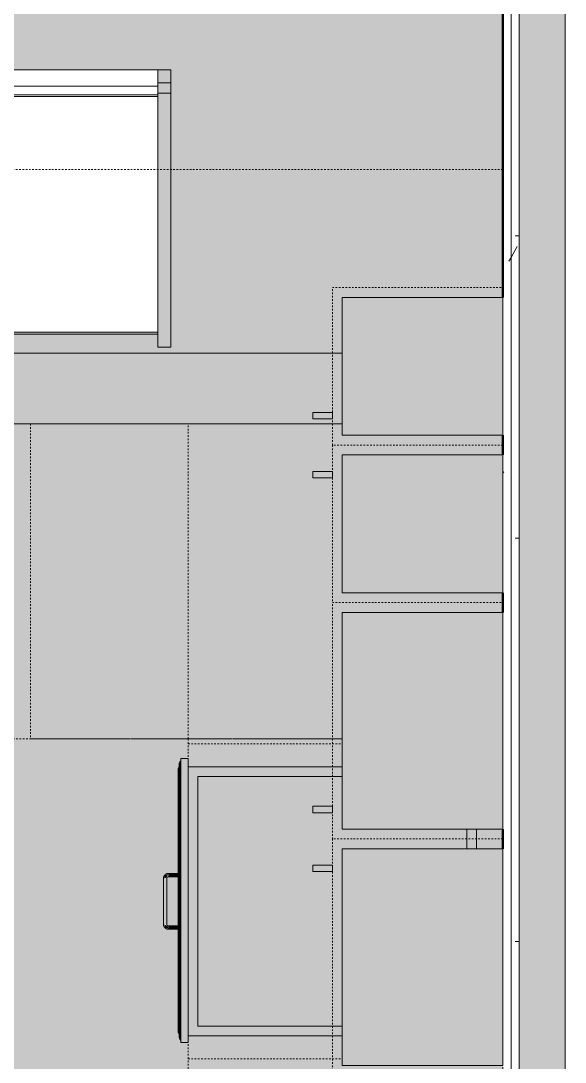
# Model space of a CAD drawing. Header units: inches. Extents: x -4218 to -1814, y 9706 to 12426.
# Drawn here: x -2956.1 to -2914.6, y 10527.8 to 10607.1 of the extents above; entities that cross this region are included whole.
import ezdxf

# ---------------------------------------------------------------- set-up
doc = ezdxf.new("R2010")
doc.units = ezdxf.units.IN
doc.header["$MEASUREMENT"] = 0
doc.linetypes.add('Dash', pattern=[0.25, 0.125, -0.125])
for name, color, linetype, lineweight in [('0-1', 7, 'Continuous', 5), ('0-2', 10, 'Continuous', 13), ('A-AREA-PATT-4', 41, 'Continuous', 9), ('A-WALL', 113, 'Continuous', 13), ('A-WALL-1', 8, 'Continuous', 5), ('A-WALL-3', 10, 'Continuous', 13), ('A-WALL-PATT-6', 111, 'Continuous', 9), ('I-FURN-1', 7, 'Continuous', 9), ('I-FURN-2', 9, 'Continuous', 9), ('I-WALL-3', 2, 'Continuous', 50), ('Q-CASE', 31, 'Continuous', 9), ('Q-CASE-1', 9, 'Continuous', 9), ('Q-CASE-3', 7, 'Continuous', 9), ('Q-CASE-4', 7, 'Dash', 9), ('Q-CASE-HDLN-1', 7, 'Dash', 9), ('Q-CASE-HDLN-2', 31, 'Continuous', 9)]:
    doc.layers.add(name, color=color, linetype=linetype, lineweight=lineweight)
pattern_1 = [(0, (0, 0), (30.72, 7.68), [1.267, -21.773, 1.267, -21.773, -122.88]), (0, (0, 0), (30.72, 7.68), [-46.08, 1.267, -44.813, 1.267, -21.773, -53.76]), (0, (0, 0), (30.72, 7.68), [-115.2, 1.267, -14.093, 1.267, -37.133]), (120, (11.52, 3.84), (-22.011075, 22.7643004), [1.267, -21.773, 1.267, -21.773, -122.88]), (120, (11.52, 3.84), (-22.011075, 22.7643004), [-46.08, 1.267, -44.813, 1.267, -21.773, -53.76]), (120, (11.52, 3.84), (-22.011075, 22.7643004), [-115.2, 1.267, -14.093, 1.267, -37.133]), (240, (15.36, 19.2), (-8.708925, -30.4443004), [1.267, -21.773, 1.267, -21.773, -122.88]), (240, (15.36, 19.2), (-8.708925, -30.4443004), [-46.08, 1.267, -44.813, 1.267, -21.773, -53.76]), (240, (15.36, 19.2), (-8.708925, -30.4443004), [-115.2, 1.267, -14.093, 1.267, -37.133])]

# ---------------------------------------------------------------- blocks, each defined once
blk = doc.blocks.new('OD_CW_Countertop - OD_CW_Countertop-2487585-FLOOR PLAN - 2ND FLOOR')
at = {"layer": 'Q-CASE-HDLN-1'}
for p, q in [((109.338, 24), (0.738, 24)), ((0.738, 24), (0.738, -19.375)), ((0.738, -19.375), (97.088, -19.375))]:
    blk.add_line(p, q, dxfattribs=at)
blk = doc.blocks.new('OD_CW_Countertop - OD_CW_Countertop-2386725-FLOOR PLAN - 2ND FLOOR')
at = {"layer": 'Q-CASE-HDLN-1'}
for p, q in [((0.738, -9.501), (0.738, 0)), ((0.738, 0), (14.738, 0)), ((44.738, 0), (70.363, 0)), ((70.363, 0), (70.363, -11.75)), ((0.738, -11.75), (0.738, -11))]:
    blk.add_line(p, q, dxfattribs=at)
blk = doc.blocks.new('Bar_Stool_6722_1_ - Bar_Stool_6722_1_-1229311-FLOOR PLAN - 2ND FLOOR')
at = {"layer": 'I-FURN-2'}
for points in [[(1, 19.223), (1, 21.133), (0, 21.133), (0, 19.214), (1, 19.214)], [(16.5, 19.692), (16.5, 21.133), (15.5, 21.133), (15.5, 19.986), (16, 19.986), (16, 19.214), (16.5, 19.238), (16.5, 19.621)], [(15.5, 20.057), (15.5, 20.135), (1, 20.135), (1, 19.986), (15.5, 19.986)], [(0.5, 18.077), (0.5, 19.214), (0, 19.214), (0, 17.718), (0.5, 17.718)], [(1, 18.709), (1, 19.214), (0.5, 19.214), (0.5, 17.718), (1, 17.718), (1, 18.437)], [(16.5, 18.709), (16.5, 19.214), (16, 19.214), (16, 17.718), (16.5, 17.718), (16.5, 18.648)], [(1, 17.718), (0, 17.718), (0, 1.78), (1, 1.78), (1, 17.634)], [(16.5, 1.78), (16.5, 17.718), (16, 17.718), (16, 1.78)], [(1, 1.78), (0, 1.78), (0, 0.985), (1, 0.985), (1, 1.73)], [(16.5, 1.251), (16.5, 1.78), (16, 1.78), (16, 0.985), (16.5, 0.985), (16.5, 1.241)], [(1, 0.46), (1, 0.985), (0, 0.985), (0, 0), (1, 0), (1, 0.303)], [(16.5, 0.46), (16.5, 0.985), (16, 0.985), (16, 0), (16.5, 0), (16.5, 0.313)]]:
    blk.add_hatch(color=256, dxfattribs=at).paths.add_polyline_path(points, flags=0)
at = {"layer": 'I-FURN-1'}
for p, q in [((0, 19.214), (0, 21.133)), ((1, 21.133), (0, 21.133)), ((1, 21.133), (1, 20.135)), ((15.5, 20.135), (15.5, 21.133)), ((16.5, 21.133), (15.5, 21.133)), ((16.5, 21.133), (16.5, 19.214)), ((1, 20.135), (15.5, 20.135)), ((1, 20.135), (1, 20.057)), ((1, 20.057), (1, 19.986)), ((16, 19.999), (1, 19.999)), ((1, 19.886), (1, 19.986)), ((1, 17.634), (1, 19.886)), ((15.5, 20.057), (15.5, 20.135)), ((15.5, 19.983), (15.5, 20.057)), ((16, 19.986), (16, 19.886)), ((16, 19.886), (16, 17.634)), ((0, 17.718), (0, 19.214)), ((16.5, 19.214), (16.5, 17.718)), ((0, 1.78), (0, 17.718)), ((1, 2.034), (1, 17.634)), ((16, 17.634), (16, 2.034)), ((16.5, 17.718), (16.5, 1.78)), ((1, 1.78), (0, 1.78)), ((0, 1.78), (0, 0.985)), ((1, 1.906), (1, 2.034)), ((16, 2.034), (1, 2.034)), ((1, 1.241), (1, 1.906)), ((16, 1.906), (1, 1.906)), ((16, 2.034), (16, 1.906)), ((16, 1.906), (16, 1.241)), ((16.5, 1.78), (16, 1.78)), ((16.5, 0.985), (16.5, 1.78)), ((1, 0.985), (0, 0.985)), ((0, 0.985), (0, 0)), ((1, 0), (1, 1.241)), ((1, 1.241), (16, 1.241)), ((16, 1.241), (16, 0)), ((16.5, 0.985), (16, 0.985)), ((16.5, 0), (16.5, 0.985)), ((0, 0), (1, 0)), ((16, 0), (16.5, 0)), ((1, 0), (16, 0))]:
    blk.add_line(p, q, dxfattribs=at)
blk = doc.blocks.new('300 Series Wall Hung Cabinet_301 - 18_-2356589-FLOOR PLAN - 2ND FLOOR')
at = {"layer": 'Q-CASE-1'}
for points in [[(8.25, -12.438), (8.25, -0.188), (-8.25, -0.188), (-8.25, -12.438), (5.25, -12.438)], [(-6.512, -13.188), (-7, -13.188), (-7, -14.687), (-6.512, -14.687)]]:
    blk.add_hatch(color=256, dxfattribs=at).paths.add_polyline_path(points, flags=0)
at = {"layer": 'Q-CASE-3'}
for p, q in [((8.25, -0.188), (-8.25, -0.188)), ((-8.25, -0.188), (-8.25, -12.438)), ((8.25, -12.438), (8.25, -0.188)), ((-8.25, -12.438), (8.25, -12.438)), ((-7, -13.188), (-6.512, -13.188)), ((-7, -13.188), (-7, -14.687)), ((-6.512, -14.687), (-6.512, -13.188)), ((-7, -14.687), (-6.512, -14.687))]:
    blk.add_line(p, q, dxfattribs=at)
at = {"layer": 'Q-CASE-4'}
for p, q in [((9, -0.188), (-9, -0.188)), ((-9, -0.188), (-9, -13.188)), ((9, -13.188), (9, -0.188)), ((-9, -13.188), (9, -13.188))]:
    blk.add_line(p, q, dxfattribs=at)
blk = doc.blocks.new('300 Series Wall Hung Cabinet_301 - 18_-2356570-FLOOR PLAN - 2ND FLOOR')
at = {"layer": 'Q-CASE-1'}
for points in [[(-7, 13.188), (-6.512, 13.188), (-6.512, 14.687), (-7, 14.687)], [(-8.25, 12.438), (-8.25, 0.187), (8.25, 0.187), (8.25, 12.438), (-4.25, 12.438)]]:
    blk.add_hatch(color=256, dxfattribs=at).paths.add_polyline_path(points, flags=0)
at = {"layer": 'Q-CASE-3'}
for p, q in [((-6.512, 14.687), (-7, 14.687)), ((-7, 14.687), (-7, 13.188)), ((-6.512, 13.188), (-6.512, 14.687)), ((-6.512, 13.188), (-7, 13.188)), ((8.25, 12.438), (-8.25, 12.438)), ((-8.25, 12.438), (-8.25, 0.187)), ((8.25, 0.187), (8.25, 12.438)), ((-8.25, 0.187), (8.25, 0.187))]:
    blk.add_line(p, q, dxfattribs=at)
at = {"layer": 'Q-CASE-4'}
for p, q in [((-9, 0.187), (-9, 13.188)), ((-9, 13.188), (9, 13.188)), ((9, 13.188), (9, 0.187)), ((9, 0.187), (-9, 0.187))]:
    blk.add_line(p, q, dxfattribs=at)
blk = doc.blocks.new('300 Series Wall Hung Cabinet_301 - 12_-2216986-FLOOR PLAN - 2ND FLOOR')
at = {"layer": 'Q-CASE-1'}
for points in [[(5.25, -0.563), (5.25, -0.188), (-5.25, -0.188), (-5.25, -12.438), (5.25, -12.438), (5.25, -4.751)], [(-3.512, -13.188), (-4, -13.188), (-4, -14.687), (-3.512, -14.687)]]:
    blk.add_hatch(color=256, dxfattribs=at).paths.add_polyline_path(points, flags=0)
at = {"layer": 'Q-CASE-3'}
for p, q in [((5.25, -0.188), (-5.25, -0.188)), ((-5.25, -0.188), (-5.25, -12.438)), ((5.25, -12.438), (5.25, -0.188)), ((-5.25, -12.438), (5.25, -12.438)), ((-4, -13.188), (-3.512, -13.188)), ((-4, -13.188), (-4, -14.687)), ((-3.512, -14.687), (-3.512, -13.188)), ((-4, -14.687), (-3.512, -14.687))]:
    blk.add_line(p, q, dxfattribs=at)
at = {"layer": 'Q-CASE-4'}
for p, q in [((6, -0.188), (-6, -0.188)), ((-6, -0.188), (-6, -13.188)), ((6, -13.188), (6, -0.188)), ((-6, -13.188), (6, -13.188))]:
    blk.add_line(p, q, dxfattribs=at)
blk = doc.blocks.new('300 Series Wall Hung Cabinet_301 - 12_-2218017-FLOOR PLAN - 2ND FLOOR')
at = {"layer": 'Q-CASE-1'}
for points in [[(-4, 13.188), (-3.512, 13.188), (-3.512, 14.687), (-4, 14.687)], [(-5.25, 0.187), (5.25, 0.187), (5.25, 12.438), (-5.25, 12.438), (-5.25, 0.563)]]:
    blk.add_hatch(color=256, dxfattribs=at).paths.add_polyline_path(points, flags=0)
at = {"layer": 'Q-CASE-3'}
for p, q in [((-3.512, 14.687), (-4, 14.687)), ((-4, 14.687), (-4, 13.188)), ((-3.512, 13.188), (-3.512, 14.687)), ((-3.512, 13.188), (-4, 13.188)), ((5.25, 12.438), (-5.25, 12.438)), ((-5.25, 12.438), (-5.25, 0.187)), ((5.25, 0.187), (5.25, 12.438)), ((-5.25, 0.187), (5.25, 0.187))]:
    blk.add_line(p, q, dxfattribs=at)
at = {"layer": 'Q-CASE-4'}
for p, q in [((-6, 0.187), (-6, 13.188)), ((-6, 13.188), (6, 13.188)), ((6, 13.188), (6, 0.187)), ((6, 0.187), (-6, 0.187))]:
    blk.add_line(p, q, dxfattribs=at)
blk = doc.blocks.new('Base_Unit_4_drawer_12137 - 24_-2386512-FLOOR PLAN - 2ND FLOOR')
at = {"layer": 'Q-CASE'}
h = blk.add_hatch(color=256, dxfattribs=at)
h.paths.add_polyline_path([(10.988, -24), (10.988, -12.25), (10.238, -12.25), (10.238, -23.25), (-8.762, -23.25), (-8.762, -12.25), (-9.512, -12.25), (-9.512, -24), (10.238, -24)], flags=0)
h.paths.add_polyline_path([(-3.262, -2.75), (-3.262, -2), (-4.762, -2), (-4.762, -2.75)], flags=0)
h = blk.add_hatch(color=256, dxfattribs=at)
h.paths.add_polyline_path([(10.238, -21.447), (10.238, -12.25), (-3.262, -12.25), (-3.262, -2.75), (-4.762, -2.75), (-4.762, -12.25), (-8.762, -12.25), (-8.762, -23.25), (10.238, -23.25)], flags=0)
h.paths.add_polyline_path([(-1.524, -14), (-1.524, -14.499), (-2.012, -14.499), (-2.012, -13), (-1.524, -13)], flags=0)
h.paths.add_polyline_path([(-6.012, -13), (-6.012, -14.499), (-6.501, -14.499), (-6.501, -13)], flags=0)
for points in [[(11.488, -24.375), (11.488, -24), (-10.137, -24), (-10.137, -24.543), (11.488, -24.543)], [(11.488, -24.543), (-9.976, -24.573), (-9.842, -24.592), (11.377, -24.556)], [(11.271, -24.592), (-9.921, -24.592), (-9.755, -24.665), (-9.387, -24.671), (11.193, -24.639)], [(11.014, -24.671), (-9.473, -24.703), (-9.387, -24.75), (10.738, -24.75), (10.917, -24.676)], [(-1.142, -25.5), (-1.174, -24.75), (-1.383, -24.75), (-1.351, -25.5), (-1.154, -25.5)], [(2.858, -25.174), (2.826, -24.75), (2.617, -24.75), (2.649, -25.5), (2.858, -25.5)], [(-1.012, -25.813), (-1.047, -25.688), (-1.325, -25.5), (-1.262, -25.768), (-1.181, -25.782)], [(2.488, -25.718), (2.488, -25.625), (-1.012, -25.668), (-1.012, -25.875), (2.488, -25.838), (2.488, -25.75)], [(2.8, -25.5), (2.675, -25.535), (2.488, -25.813), (2.756, -25.75), (2.776, -25.636)]]:
    blk.add_hatch(color=256, dxfattribs=at).paths.add_polyline_path(points, flags=0)
at = {"layer": 'Q-CASE-HDLN-1'}
for p, q in [((-11.262, -24), (-11.262, -12.25)), ((12.738, -24), (12.738, -12.25)), ((12.738, -24), (-11.262, -24))]:
    blk.add_line(p, q, dxfattribs=at)
at = {"layer": 'Q-CASE-HDLN-2'}
for p, q in [((-3.262, -2), (-4.762, -2)), ((-4.762, -2.75), (-3.262, -2.75)), ((-9.512, -12.25), (-9.512, -24)), ((-8.762, -23.25), (-8.762, -12.25)), ((10.238, -12.25), (10.238, -23.25)), ((10.988, -24), (10.988, -12.25)), ((10.238, -23.25), (-8.762, -23.25)), ((-10.137, -24), (11.488, -24)), ((-10.137, -24), (-10.137, -24.543)), ((-10.137, -24.543), (11.488, -24.543)), ((11.488, -24), (11.488, -24.543)), ((11.271, -24.592), (-9.921, -24.592)), ((-9.687, -24.672), (11.037, -24.672)), ((-1.383, -24.75), (-9.387, -24.75)), ((-1.387, -24.75), (-1.387, -25.5)), ((-1.387, -24.75), (-1.387, -25.5)), ((-1.387, -24.75), (-1.387, -25.5)), ((-1.387, -24.75), (-1.387, -25.5)), ((-1.387, -24.75), (-1.137, -24.75)), ((-1.383, -24.75), (-1.387, -24.75)), ((-1.137, -24.75), (-1.142, -24.75)), ((2.591, -24.75), (-1.142, -24.75)), ((-1.137, -25.5), (-1.137, -24.75)), ((-1.137, -25.5), (-1.137, -24.75)), ((-1.137, -25.5), (-1.137, -24.75)), ((-1.137, -25.5), (-1.137, -24.75)), ((2.613, -24.75), (2.613, -25.5)), ((2.613, -24.75), (2.613, -25.5)), ((2.613, -24.75), (2.613, -25.5)), ((2.613, -24.75), (2.613, -25.5)), ((2.617, -24.75), (2.613, -24.75)), ((2.613, -24.75), (2.863, -24.75)), ((2.863, -24.75), (2.858, -24.75)), ((10.738, -24.75), (2.858, -24.75)), ((2.863, -25.5), (2.863, -24.75)), ((2.863, -25.5), (2.863, -24.75)), ((2.863, -25.5), (2.863, -24.75)), ((2.863, -25.5), (2.863, -24.75)), ((2.488, -25.625), (-1.012, -25.625)), ((-1.012, -25.875), (2.488, -25.875))]:
    blk.add_line(p, q, dxfattribs=at)
at = {"layer": 'Q-CASE-HDLN-2', "flags": 128}
for points in [[(-1.387, -25.5), (-1.387, -25.515), (-1.386, -25.53), (-1.385, -25.545), (-1.383, -25.56), (-1.38, -25.575), (-1.377, -25.589), (-1.373, -25.604), (-1.368, -25.618), (-1.363, -25.632), (-1.358, -25.646), (-1.352, -25.66), (-1.345, -25.673), (-1.338, -25.686), (-1.33, -25.699), (-1.322, -25.712), (-1.313, -25.724), (-1.304, -25.736), (-1.294, -25.747), (-1.284, -25.758)], [(-1.387, -25.5), (-1.387, -25.515), (-1.386, -25.53), (-1.385, -25.545), (-1.383, -25.56), (-1.38, -25.575), (-1.377, -25.589), (-1.373, -25.604), (-1.368, -25.618), (-1.363, -25.632), (-1.358, -25.646), (-1.352, -25.66), (-1.345, -25.673), (-1.338, -25.686), (-1.33, -25.699), (-1.322, -25.712), (-1.313, -25.724), (-1.304, -25.736), (-1.294, -25.747), (-1.284, -25.758)], [(-1.387, -25.5), (-1.387, -25.515), (-1.386, -25.53), (-1.385, -25.545), (-1.383, -25.56), (-1.38, -25.575), (-1.377, -25.589), (-1.373, -25.604), (-1.368, -25.618), (-1.363, -25.632), (-1.358, -25.646), (-1.352, -25.66), (-1.345, -25.673), (-1.338, -25.686), (-1.33, -25.699), (-1.322, -25.712), (-1.313, -25.724), (-1.304, -25.736), (-1.294, -25.747), (-1.284, -25.758)], [(-1.387, -25.5), (-1.387, -25.515), (-1.386, -25.53), (-1.385, -25.545), (-1.383, -25.56), (-1.38, -25.575), (-1.377, -25.589), (-1.373, -25.604), (-1.368, -25.618), (-1.363, -25.632), (-1.358, -25.646), (-1.352, -25.66), (-1.345, -25.673), (-1.338, -25.686), (-1.33, -25.699), (-1.322, -25.712), (-1.313, -25.724), (-1.304, -25.736), (-1.294, -25.747), (-1.284, -25.758), (-1.274, -25.769), (-1.263, -25.779), (-1.251, -25.789), (-1.239, -25.798), (-1.227, -25.807), (-1.215, -25.816), (-1.202, -25.823), (-1.189, -25.831), (-1.176, -25.838), (-1.162, -25.844), (-1.148, -25.85), (-1.134, -25.855), (-1.12, -25.859), (-1.105, -25.863), (-1.091, -25.867), (-1.076, -25.87), (-1.061, -25.872), (-1.046, -25.873), (-1.031, -25.875), (-1.016, -25.875), (-1.012, -25.875)], [(-1.263, -25.779), (-1.251, -25.789), (-1.239, -25.798), (-1.227, -25.807), (-1.215, -25.816), (-1.202, -25.823), (-1.189, -25.831), (-1.176, -25.838), (-1.162, -25.844), (-1.148, -25.85), (-1.134, -25.855), (-1.12, -25.859), (-1.105, -25.863), (-1.091, -25.867), (-1.076, -25.87), (-1.061, -25.872), (-1.046, -25.873), (-1.031, -25.875), (-1.016, -25.875), (-1.012, -25.875)], [(-1.263, -25.779), (-1.251, -25.789), (-1.239, -25.798), (-1.227, -25.807), (-1.215, -25.816), (-1.202, -25.823), (-1.189, -25.831), (-1.176, -25.838), (-1.162, -25.844), (-1.148, -25.85), (-1.134, -25.855), (-1.12, -25.859), (-1.105, -25.863), (-1.091, -25.867), (-1.076, -25.87), (-1.061, -25.872), (-1.046, -25.873), (-1.031, -25.875), (-1.016, -25.875), (-1.012, -25.875)], [(-1.263, -25.779), (-1.251, -25.789), (-1.239, -25.798), (-1.227, -25.807), (-1.215, -25.816), (-1.202, -25.823), (-1.189, -25.831), (-1.176, -25.838), (-1.162, -25.844), (-1.148, -25.85), (-1.134, -25.855), (-1.12, -25.859), (-1.105, -25.863), (-1.091, -25.867), (-1.076, -25.87), (-1.061, -25.872), (-1.046, -25.873), (-1.031, -25.875), (-1.016, -25.875), (-1.012, -25.875)], [(-1.012, -25.625), (-1.017, -25.625), (-1.022, -25.625), (-1.027, -25.624), (-1.032, -25.623), (-1.037, -25.623), (-1.042, -25.621), (-1.047, -25.62), (-1.052, -25.619), (-1.056, -25.617), (-1.061, -25.615), (-1.066, -25.613), (-1.07, -25.611), (-1.074, -25.608), (-1.079, -25.606), (-1.083, -25.603), (-1.087, -25.6), (-1.091, -25.597), (-1.095, -25.594), (-1.098, -25.591), (-1.102, -25.587), (-1.105, -25.583), (-1.109, -25.58), (-1.112, -25.576), (-1.115, -25.572), (-1.117, -25.568), (-1.12, -25.563), (-1.123, -25.559), (-1.125, -25.554), (-1.127, -25.55), (-1.129, -25.545), (-1.131, -25.541), (-1.132, -25.536), (-1.133, -25.531), (-1.135, -25.526), (-1.135, -25.521), (-1.136, -25.516), (-1.137, -25.511), (-1.137, -25.506), (-1.137, -25.501), (-1.137, -25.5)], [(-1.012, -25.625), (-1.017, -25.625), (-1.022, -25.625), (-1.027, -25.624), (-1.032, -25.623), (-1.037, -25.623), (-1.042, -25.621), (-1.047, -25.62), (-1.052, -25.619), (-1.056, -25.617), (-1.061, -25.615), (-1.066, -25.613), (-1.07, -25.611), (-1.074, -25.608), (-1.079, -25.606), (-1.083, -25.603), (-1.087, -25.6), (-1.091, -25.597), (-1.095, -25.594), (-1.098, -25.591), (-1.102, -25.587), (-1.105, -25.583), (-1.109, -25.58), (-1.112, -25.576), (-1.115, -25.572), (-1.117, -25.568), (-1.12, -25.563), (-1.123, -25.559), (-1.125, -25.554), (-1.127, -25.55), (-1.129, -25.545), (-1.131, -25.541), (-1.132, -25.536), (-1.133, -25.531), (-1.135, -25.526), (-1.135, -25.521), (-1.136, -25.516), (-1.137, -25.511), (-1.137, -25.506), (-1.137, -25.501), (-1.137, -25.5)], [(-1.012, -25.625), (-1.017, -25.625), (-1.022, -25.625), (-1.027, -25.624), (-1.032, -25.623), (-1.037, -25.623), (-1.042, -25.621), (-1.047, -25.62), (-1.052, -25.619), (-1.056, -25.617), (-1.061, -25.615), (-1.066, -25.613), (-1.07, -25.611), (-1.074, -25.608), (-1.079, -25.606), (-1.083, -25.603), (-1.087, -25.6), (-1.091, -25.597), (-1.095, -25.594), (-1.098, -25.591), (-1.102, -25.587), (-1.105, -25.583), (-1.109, -25.58), (-1.112, -25.576), (-1.115, -25.572), (-1.117, -25.568), (-1.12, -25.563), (-1.123, -25.559), (-1.125, -25.554), (-1.127, -25.55), (-1.129, -25.545), (-1.131, -25.541), (-1.132, -25.536), (-1.133, -25.531), (-1.135, -25.526), (-1.135, -25.521), (-1.136, -25.516), (-1.137, -25.511), (-1.137, -25.506), (-1.137, -25.501), (-1.137, -25.5)], [(-1.012, -25.625), (-1.017, -25.625), (-1.022, -25.625), (-1.027, -25.624), (-1.032, -25.623), (-1.037, -25.623), (-1.042, -25.621), (-1.047, -25.62), (-1.052, -25.619), (-1.056, -25.617), (-1.061, -25.615), (-1.066, -25.613), (-1.07, -25.611), (-1.074, -25.608), (-1.079, -25.606), (-1.083, -25.603), (-1.087, -25.6), (-1.091, -25.597), (-1.095, -25.594), (-1.098, -25.591), (-1.102, -25.587), (-1.105, -25.583), (-1.109, -25.58), (-1.112, -25.576), (-1.115, -25.572), (-1.117, -25.568), (-1.12, -25.563), (-1.123, -25.559), (-1.125, -25.554), (-1.127, -25.55), (-1.129, -25.545), (-1.131, -25.541), (-1.132, -25.536), (-1.133, -25.531), (-1.135, -25.526), (-1.135, -25.521), (-1.136, -25.516), (-1.137, -25.511), (-1.137, -25.506), (-1.137, -25.501), (-1.137, -25.5)], [(2.488, -25.875), (2.503, -25.875), (2.518, -25.874), (2.533, -25.872), (2.547, -25.87), (2.562, -25.868), (2.577, -25.864), (2.591, -25.86), (2.606, -25.856), (2.62, -25.851), (2.634, -25.845), (2.647, -25.839), (2.661, -25.833), (2.674, -25.825), (2.687, -25.818), (2.699, -25.81), (2.712, -25.801), (2.724, -25.792), (2.735, -25.782), (2.746, -25.772), (2.757, -25.761), (2.767, -25.75), (2.777, -25.739), (2.786, -25.727), (2.795, -25.715), (2.803, -25.703), (2.811, -25.69), (2.818, -25.677), (2.825, -25.663), (2.832, -25.65), (2.837, -25.636), (2.842, -25.622), (2.847, -25.608), (2.851, -25.593), (2.854, -25.578), (2.857, -25.564), (2.86, -25.549), (2.861, -25.534), (2.862, -25.519), (2.863, -25.504), (2.863, -25.5)], [(2.613, -25.5), (2.613, -25.505), (2.612, -25.51), (2.612, -25.515), (2.611, -25.52), (2.61, -25.525), (2.609, -25.53), (2.608, -25.535), (2.606, -25.539), (2.605, -25.544), (2.603, -25.549), (2.601, -25.553), (2.599, -25.558), (2.596, -25.562), (2.594, -25.566), (2.591, -25.571), (2.588, -25.575), (2.585, -25.579), (2.582, -25.582), (2.578, -25.586), (2.575, -25.59), (2.571, -25.593), (2.567, -25.596), (2.563, -25.599), (2.559, -25.602), (2.555, -25.605), (2.551, -25.608), (2.547, -25.61), (2.542, -25.613), (2.538, -25.615), (2.533, -25.617), (2.528, -25.618), (2.524, -25.62), (2.519, -25.621), (2.514, -25.622), (2.509, -25.623), (2.504, -25.624), (2.499, -25.624), (2.494, -25.625), (2.489, -25.625), (2.488, -25.625)], [(2.488, -25.875), (2.503, -25.875), (2.518, -25.874), (2.533, -25.872), (2.547, -25.87), (2.562, -25.868), (2.577, -25.864), (2.591, -25.86), (2.606, -25.856), (2.62, -25.851), (2.634, -25.845), (2.647, -25.839), (2.661, -25.833), (2.674, -25.825), (2.687, -25.818), (2.699, -25.81), (2.712, -25.801), (2.724, -25.792), (2.735, -25.782), (2.746, -25.772)], [(2.488, -25.875), (2.503, -25.875), (2.518, -25.874), (2.533, -25.872), (2.547, -25.87), (2.562, -25.868), (2.577, -25.864), (2.591, -25.86), (2.606, -25.856), (2.62, -25.851), (2.634, -25.845), (2.647, -25.839), (2.661, -25.833), (2.674, -25.825), (2.687, -25.818), (2.699, -25.81), (2.712, -25.801), (2.724, -25.792), (2.735, -25.782), (2.746, -25.772)], [(2.488, -25.875), (2.503, -25.875), (2.518, -25.874), (2.533, -25.872), (2.547, -25.87), (2.562, -25.868), (2.577, -25.864), (2.591, -25.86), (2.606, -25.856), (2.62, -25.851), (2.634, -25.845), (2.647, -25.839), (2.661, -25.833), (2.674, -25.825), (2.687, -25.818), (2.699, -25.81), (2.712, -25.801), (2.724, -25.792), (2.735, -25.782), (2.746, -25.772)], [(2.613, -25.5), (2.613, -25.505), (2.612, -25.51), (2.612, -25.515), (2.611, -25.52), (2.61, -25.525), (2.609, -25.53), (2.608, -25.535), (2.606, -25.539), (2.605, -25.544), (2.603, -25.549), (2.601, -25.553), (2.599, -25.558), (2.596, -25.562), (2.594, -25.566), (2.591, -25.571), (2.588, -25.575), (2.585, -25.579), (2.582, -25.582), (2.578, -25.586), (2.575, -25.59), (2.571, -25.593), (2.567, -25.596), (2.563, -25.599), (2.559, -25.602), (2.555, -25.605), (2.551, -25.608), (2.547, -25.61), (2.542, -25.613), (2.538, -25.615), (2.533, -25.617), (2.528, -25.618), (2.524, -25.62), (2.519, -25.621), (2.514, -25.622), (2.509, -25.623), (2.504, -25.624), (2.499, -25.624), (2.494, -25.625), (2.489, -25.625)], [(2.613, -25.5), (2.613, -25.505), (2.612, -25.51), (2.612, -25.515), (2.611, -25.52), (2.61, -25.525), (2.609, -25.53), (2.608, -25.535), (2.606, -25.539), (2.605, -25.544), (2.603, -25.549), (2.601, -25.553), (2.599, -25.558), (2.596, -25.562), (2.594, -25.566), (2.591, -25.571), (2.588, -25.575), (2.585, -25.579), (2.582, -25.582), (2.578, -25.586), (2.575, -25.59), (2.571, -25.593), (2.567, -25.596), (2.563, -25.599), (2.559, -25.602), (2.555, -25.605), (2.551, -25.608), (2.547, -25.61), (2.542, -25.613), (2.538, -25.615), (2.533, -25.617), (2.528, -25.618), (2.524, -25.62), (2.519, -25.621), (2.514, -25.622), (2.509, -25.623), (2.504, -25.624), (2.499, -25.624), (2.494, -25.625), (2.489, -25.625)], [(2.613, -25.5), (2.613, -25.505), (2.612, -25.51), (2.612, -25.515), (2.611, -25.52), (2.61, -25.525), (2.609, -25.53), (2.608, -25.535), (2.606, -25.539), (2.605, -25.544), (2.603, -25.549), (2.601, -25.553), (2.599, -25.558), (2.596, -25.562), (2.594, -25.566), (2.591, -25.571), (2.588, -25.575), (2.585, -25.579), (2.582, -25.582), (2.578, -25.586), (2.575, -25.59), (2.571, -25.593), (2.567, -25.596), (2.563, -25.599), (2.559, -25.602), (2.555, -25.605), (2.551, -25.608), (2.547, -25.61), (2.542, -25.613), (2.538, -25.615), (2.533, -25.617), (2.528, -25.618), (2.524, -25.62), (2.519, -25.621), (2.514, -25.622), (2.509, -25.623), (2.504, -25.624), (2.499, -25.624), (2.494, -25.625), (2.489, -25.625)], [(2.767, -25.75), (2.777, -25.739), (2.786, -25.727), (2.795, -25.715), (2.803, -25.703), (2.811, -25.69), (2.818, -25.677), (2.825, -25.663), (2.832, -25.65), (2.837, -25.636), (2.842, -25.622), (2.847, -25.608), (2.851, -25.593), (2.854, -25.578), (2.857, -25.564), (2.86, -25.549), (2.861, -25.534), (2.862, -25.519), (2.863, -25.504), (2.863, -25.5)], [(2.767, -25.75), (2.777, -25.739), (2.786, -25.727), (2.795, -25.715), (2.803, -25.703), (2.811, -25.69), (2.818, -25.677), (2.825, -25.663), (2.832, -25.65), (2.837, -25.636), (2.842, -25.622), (2.847, -25.608), (2.851, -25.593), (2.854, -25.578), (2.857, -25.564), (2.86, -25.549), (2.861, -25.534), (2.862, -25.519), (2.863, -25.504), (2.863, -25.5)], [(2.767, -25.75), (2.777, -25.739), (2.786, -25.727), (2.795, -25.715), (2.803, -25.703), (2.811, -25.69), (2.818, -25.677), (2.825, -25.663), (2.832, -25.65), (2.837, -25.636), (2.842, -25.622), (2.847, -25.608), (2.851, -25.593), (2.854, -25.578), (2.857, -25.564), (2.86, -25.549), (2.861, -25.534), (2.862, -25.519), (2.863, -25.504), (2.863, -25.5)]]:
    blk.add_lwpolyline(points, dxfattribs=at)
at = {"layer": 'Q-CASE-HDLN-2'}
for points in [[(-9.921, -24.592), (-9.955, -24.576), (-10.025, -24.551), (-10.099, -24.543), (-10.137, -24.543)], [(11.488, -24.543), (11.45, -24.543), (11.376, -24.551), (11.305, -24.576), (11.271, -24.592)], [(-9.664, -24.671), (-9.695, -24.673), (-9.755, -24.669), (-9.844, -24.642), (-9.896, -24.611), (-9.921, -24.592)], [(-9.755, -24.665), (-9.725, -24.671), (-9.694, -24.673), (-9.664, -24.671)], [(-9.664, -24.671), (-9.695, -24.673), (-9.725, -24.671), (-9.755, -24.665)], [(-9.755, -24.665), (-9.725, -24.671), (-9.694, -24.673), (-9.664, -24.671)], [(-9.664, -24.671), (-9.695, -24.673), (-9.725, -24.671), (-9.755, -24.665)], [(-9.755, -24.665), (-9.725, -24.671), (-9.694, -24.673), (-9.664, -24.671)], [(-9.387, -24.75), (-9.414, -24.731), (-9.471, -24.7), (-9.535, -24.682), (-9.567, -24.676)], [(10.917, -24.676), (10.885, -24.682), (10.822, -24.7), (10.764, -24.731), (10.738, -24.75)], [(11.271, -24.592), (11.247, -24.611), (11.194, -24.642), (11.106, -24.669), (11.045, -24.673), (11.014, -24.671)], [(11.105, -24.665), (11.076, -24.671), (11.045, -24.673), (11.014, -24.671)], [(11.105, -24.665), (11.075, -24.671), (11.045, -24.673), (11.014, -24.671)], [(11.105, -24.665), (11.076, -24.671), (11.045, -24.673), (11.014, -24.671)], [(11.105, -24.665), (11.075, -24.671), (11.045, -24.673), (11.014, -24.671)], [(11.105, -24.665), (11.076, -24.671), (11.045, -24.673), (11.014, -24.671)]]:
    blk.add_open_spline(points, degree=3, dxfattribs=at)
blk = doc.blocks.new('Base Cabinet-Single Door - 12_-V37-FLOOR PLAN - 2ND FLOOR')
at = {"layer": 'Q-CASE-4'}
for p, q in [((-5.262, 24), (-5.262, 0)), ((6.738, 24), (-5.262, 24)), ((6.738, 0), (6.738, 24)), ((-5.262, 0), (6.738, 0))]:
    blk.add_line(p, q, dxfattribs=at)
blk = doc.blocks.new('CTR - 1st Phase - Unit Layouts_rvt-1-FLOOR PLAN - 2ND FLOOR')
at = {"layer": 'A-WALL-1'}
h = blk.add_hatch(color=256, dxfattribs=at)
h.paths.add_polyline_path([(-2957.654, 10576.414), (-2931.574, 10576.414), (-2931.574, 10581.789), (-3027.924, 10581.789), (-3027.924, 10576.414), (-2974.538, 10576.414)], flags=0)
h.paths.add_polyline_path([(-2933.823, 10576.789), (-2933.823, 10577.278), (-2932.324, 10577.278), (-2932.324, 10576.789), (-2933.324, 10576.789)], flags=0)
at = {"layer": 'A-WALL-3'}
for p, q in [((-3027.924, 10581.789), (-2931.574, 10581.789)), ((-2931.574, 10576.414), (-3027.924, 10576.414))]:
    blk.add_line(p, q, dxfattribs=at)
at = {"layer": '0-2'}
for name, p, rotation in [('Bar_Stool_6722_1_ - Bar_Stool_6722_1_-1229311-FLOOR PLAN - 2ND FLOOR', (-2944.633, 10603.379), 180), ('300 Series Wall Hung Cabinet_301 - 12_-2218017-FLOOR PLAN - 2ND FLOOR', (-2919.136, 10580.789), 89.99999999999984), ('Base Cabinet-Single Door - 12_-V37-FLOOR PLAN - 2ND FLOOR', (-2948.586, 10576.414), 180), ('300 Series Wall Hung Cabinet_301 - 12_-2216986-FLOOR PLAN - 2ND FLOOR', (-2919.136, 10568.789), 269.9999999999998), ('300 Series Wall Hung Cabinet_301 - 18_-2356570-FLOOR PLAN - 2ND FLOOR', (-2919.136, 10553.789), 89.99999999999984), ('OD_CW_Countertop - OD_CW_Countertop-2386725-FLOOR PLAN - 2ND FLOOR', (-2943.324, 10482.052), 89.9999999999732), ('Base_Unit_4_drawer_12137 - 24_-2386512-FLOOR PLAN - 2ND FLOOR', (-2919.324, 10540.777), 269.9999999999994), ('300 Series Wall Hung Cabinet_301 - 18_-2356589-FLOOR PLAN - 2ND FLOOR', (-2919.136, 10535.789), 269.9999999999998)]:
    blk.add_blockref(name, p, dxfattribs=dict(at, rotation=rotation))
blk.add_blockref('OD_CW_Countertop - OD_CW_Countertop-2487585-FLOOR PLAN - 2ND FLOOR', (-3028.661, 10571.789), dxfattribs=at)

msp = doc.modelspace()

# ---------------------------------------------------------------- hatches: boundary and pattern name
at = {"layer": 'A-AREA-PATT-4'}
h = msp.add_hatch(color=256, dxfattribs=at)
h.paths.add_polyline_path([(-3029.42374, 10476.7894), (-3031.17374, 10476.7894), (-3031.17374, 10512.7894), (-3029.42374, 10512.7894), (-3029.42374, 10477.76979)], flags=0)
h.paths.add_polyline_path([(-2991.42128, 10458.7894), (-2963.07374, 10458.7894), (-2963.07374, 10471.0394), (-2949.57374, 10471.0394), (-2949.57374, 10458.7894), (-2947.57374, 10458.7894), (-2947.57374, 10471.0394), (-2934.07374, 10471.0394), (-2934.07374, 10458.7894), (-2919.32374, 10458.7894), (-2919.32374, 10473.5394), (-2931.57374, 10473.5394), (-2931.57374, 10484.0394), (-2919.32374, 10484.0394), (-2919.32374, 10485.5394), (-2931.57374, 10485.5394), (-2931.57374, 10496.0394), (-2919.32374, 10496.0394), (-2919.32374, 10496.90751), (-2919.69874, 10496.90751), (-2919.69874, 10496.7894), (-2943.69874, 10496.7894), (-2943.69874, 10526.7894), (-2919.32374, 10526.7894), (-2919.32374, 10527.5394), (-2931.57374, 10527.5394), (-2931.57374, 10529.7894), (-2943.32374, 10529.7894), (-2943.32374, 10529.2894), (-2943.86681, 10529.2894), (-2943.91606, 10529.50578), (-2943.98911, 10529.67162), (-2944.02672, 10529.95391), (-2944.07374, 10530.0394), (-2944.07374, 10537.91866), (-2944.82374, 10537.95101), (-2944.82374, 10537.9769), (-2945.09161, 10538.0394), (-2945.16213, 10538.2894), (-2945.19874, 10538.2894), (-2945.16213, 10541.7894), (-2945.13624, 10541.7894), (-2945.04374, 10542.06262), (-2944.82374, 10542.12778), (-2944.82374, 10542.16014), (-2944.07374, 10542.16014), (-2944.07374, 10550.1644), (-2943.9999, 10550.34367), (-2943.96243, 10550.61943), (-2943.87928, 10550.80344), (-2943.86681, 10550.9144), (-2943.32374, 10550.9144), (-2943.32374, 10550.2894), (-2931.57374, 10550.2894), (-2931.57374, 10562.0394), (-2919.32374, 10562.0394), (-2919.32374, 10563.5394), (-2931.57374, 10563.5394), (-2931.57374, 10574.0394), (-2919.32374, 10574.0394), (-2919.32374, 10575.5394), (-2931.57374, 10575.5394), (-2931.57374, 10576.4144), (-2956.82374, 10576.4144), (-2956.82374, 10552.4144), (-2957.57374, 10552.4144), (-2957.57374, 10551.9144), (-2971.44874, 10551.9144), (-2971.44874, 10551.4144), (-2971.94874, 10551.4144), (-2971.94874, 10551.9144), (-2972.94874, 10551.9144), (-2972.94874, 10552.4144), (-2973.69874, 10552.4144), (-2973.69874, 10551.9144), (-2974.69874, 10551.9144), (-2974.69874, 10551.4144), (-2975.19874, 10551.4144), (-2975.19874, 10551.9144), (-2989.07374, 10551.9144), (-2989.07374, 10552.4144), (-2989.82374, 10552.4144), (-2989.82374, 10576.4144), (-2991.69874, 10576.4144), (-2991.72079, 10549.683), (-2991.75639, 10549.59705), (-2991.89559, 10549.5394), (-2992.79167, 10549.51831), (-2992.79167, 10549.2894), (-2995.41484, 10549.2894), (-2995.41484, 10549.0394), (-2996.00539, 10549.0394), (-2996.00539, 10549.2894), (-2996.59595, 10549.2894), (-2996.59595, 10549.0394), (-2997.1865, 10549.0394), (-2997.1865, 10549.2894), (-2997.77705, 10549.2894), (-2997.77705, 10549.0394), (-2998.3676, 10549.0394), (-2998.3676, 10549.2894), (-2998.95815, 10549.2894), (-2998.95815, 10549.0394), (-2999.5487, 10549.0394), (-2999.5487, 10549.2894), (-3008.90619, 10549.2894), (-3008.93973, 10549.0394), (-3010.87469, 10549.0394), (-3010.87469, 10549.2894), (-3014.60579, 10549.2894), (-3014.60579, 10549.5394), (-3015.55283, 10549.5461), (-3015.69874, 10549.73625), (-3015.69874, 10576.4144), (-3027.92374, 10576.4144), (-3027.92374, 10581.7894), (-2931.57374, 10581.7894), (-2931.57374, 10586.0394), (-2919.32374, 10586.0394), (-2919.32374, 10698.50269), (-2935.44874, 10698.50269), (-2935.44874, 10716.50269), (-2931.44874, 10716.50269), (-2931.44874, 10752.50269), (-2935.44874, 10752.50269), (-2935.44874, 10770.50269), (-2919.32374, 10770.50269), (-2919.32374, 10842.5144), (-3069.92374, 10842.5144), (-3069.92374, 10656.3394), (-3074.67374, 10656.3394), (-3074.67374, 10842.5144), (-3094.22754, 10842.5144), (-3094.22754, 10814.9894), (-3092.92374, 10814.9894), (-3092.92374, 10810.2394), (-3100.36124, 10810.2394), (-3100.36124, 10814.9894), (-3098.97754, 10814.9894), (-3098.97754, 10842.5144), (-3103.98624, 10842.5144), (-3103.98624, 10820.2019), (-3131.86124, 10820.2019), (-3131.86124, 10842.5144), (-3132.37374, 10842.5144), (-3132.37374, 10814.9894), (-3130.36124, 10814.9894), (-3130.36124, 10810.2394), (-3137.12374, 10810.2394), (-3137.12374, 10842.5144), (-3201.32374, 10842.5144), (-3201.32374, 10588.5894), (-3173.57374, 10588.5894), (-3173.57374, 10583.8394), (-3201.32374, 10583.8394), (-3201.32374, 10526.23671), (-3193.59752, 10526.23671), (-3192.6331, 10526.10974), (-3191.7344, 10525.73749), (-3190.96268, 10525.14532), (-3190.37051, 10524.3736), (-3189.99826, 10523.47491), (-3189.87129, 10522.43418), (-3189.87129, 10521.12215), (-3186.84752, 10521.46987), (-3185.84752, 10522.66162), (-3184.84752, 10523.22839), (-3183.84752, 10523.49633), (-3182.84371, 10523.67333), (-3181.84752, 10523.76049), (-3179.85513, 10523.58618), (-3177.84752, 10523.04824), (-3175.84752, 10522.3203), (-3173.84752, 10521.38768), (-3171.84752, 10520.00025), (-3170.84752, 10519.00025), (-3170.34752, 10518.13423), (-3169.84752, 10516.76049), (-3169.84752, 10515.76049), (-3170.34752, 10514.38675), (-3170.84752, 10513.52072), (-3171.84752, 10512.52072), (-3173.84752, 10511.13329), (-3175.84752, 10510.20068), (-3178.18785, 10509.38155), (-3179.85513, 10508.9348), (-3181.84752, 10508.76049), (-3183.33799, 10508.9348), (-3183.84752, 10509.02464), (-3184.84752, 10509.29259), (-3185.84752, 10509.85935), (-3186.84752, 10511.05111), (-3189.87129, 10511.39883), (-3189.87129, 10510.01049), (-3189.99826, 10509.04607), (-3190.37051, 10508.14738), (-3190.96268, 10507.37565), (-3191.7344, 10506.78349), (-3192.6331, 10506.41123), (-3193.59752, 10506.28427), (-3201.32374, 10506.28427), (-3201.32374, 10458.7894), (-3178.81285, 10458.7894), (-3178.81285, 10494.7894), (-3174.06285, 10494.7894), (-3174.06285, 10458.7894), (-3138.06285, 10458.7894), (-3138.06285, 10512.4394), (-3133.31285, 10512.4394), (-3133.31285, 10499.5394), (-3123.54329, 10499.5394), (-3123.54329, 10494.7894), (-3133.31285, 10494.7894), (-3133.31285, 10458.7894), (-3092.12374, 10458.7894), (-3092.12374, 10476.7894), (-3082.52374, 10476.7894), (-3082.52374, 10494.7894), (-3087.54329, 10494.7894), (-3087.54329, 10499.5394), (-3077.77374, 10499.5394), (-3077.77374, 10476.7894), (-3065.42374, 10476.7894), (-3065.42374, 10474.8519), (-3064.79874, 10474.8519), (-3064.79874, 10472.7894), (-3030.04874, 10472.7894), (-3030.04874, 10474.8519), (-3029.42374, 10474.8519), (-3029.42374, 10476.7894), (-3018.14874, 10476.7894), (-3018.14874, 10458.7894), (-3004.57374, 10458.7894)], flags=0)
h.paths.add_polyline_path([(-3093.04329, 10459.83746), (-3118.04329, 10459.83746), (-3118.04329, 10485.83746), (-3093.04329, 10485.83746), (-3093.04329, 10466.33746)], flags=0)
h.paths.add_polyline_path([(-2991.42128, 10460.7894), (-3004.57374, 10460.7894), (-3004.57374, 10490.7894), (-2968.82374, 10490.7894), (-2968.82374, 10460.7894)], flags=0)
h.paths.add_polyline_path([(-2951.31218, 10471.7894), (-2951.31218, 10473.28865), (-2950.82374, 10473.28865), (-2950.82374, 10471.7894)], flags=0)
h.paths.add_polyline_path([(-2946.32374, 10471.7894), (-2946.32374, 10473.28865), (-2945.83529, 10473.28865), (-2945.83529, 10471.7894)], flags=0)
h.paths.add_polyline_path([(-2933.32419, 10482.30095), (-2933.82299, 10482.30095), (-2933.82299, 10482.7894), (-2932.32374, 10482.7894), (-2932.32374, 10482.30095)], flags=0)
h.paths.add_polyline_path([(-2947.69448, 10483.5394), (-2947.66213, 10484.2894), (-2947.63624, 10484.32403), (-2947.82374, 10484.4769), (-2947.82374, 10484.4144), (-2951.32374, 10484.45101), (-2951.35837, 10484.4769), (-2951.51124, 10484.2894), (-2951.453, 10484.2894), (-2951.48535, 10483.5394), (-2951.69448, 10483.5394), (-2951.66213, 10484.2894), (-2951.63624, 10484.2894), (-2951.5889, 10484.55456), (-2951.32374, 10484.62778), (-2951.32374, 10484.6644), (-2947.82374, 10484.62778), (-2947.82374, 10484.6019), (-2947.55586, 10484.5394), (-2947.48535, 10484.2894), (-2947.453, 10484.2894), (-2947.48535, 10483.5394), (-2947.68199, 10483.5394)], flags=0)
h.paths.add_polyline_path([(-2932.32374, 10486.7894), (-2933.82299, 10486.7894), (-2933.82299, 10487.27784), (-2932.32374, 10487.27784)], flags=0)
h.paths.add_polyline_path([(-3198.62374, 10490.0394), (-3198.62374, 10494.7894), (-3196.81285, 10494.7894), (-3196.81285, 10490.0394)], flags=0)
h.paths.add_polyline_path([(-3170.81285, 10496.48732), (-3175.81285, 10496.48732), (-3175.84752, 10496.73732), (-3199.81285, 10496.75862), (-3199.81285, 10497.98732), (-3175.81285, 10497.98732), (-3175.81285, 10498.23732), (-3174.57887, 10498.23732), (-3174.57887, 10498.4144), (-3173.07887, 10498.4144), (-3173.07887, 10498.23732), (-3157.81285, 10498.23732), (-3157.81285, 10497.98732), (-3154.81285, 10497.96602), (-3154.81285, 10496.73732), (-3157.81285, 10496.73732), (-3157.81285, 10496.48732), (-3169.19872, 10496.48732)], flags=0)
h.paths.add_polyline_path([(-3156.31285, 10498.0888), (-3156.31285, 10498.4144), (-3154.81285, 10498.4144), (-3154.81285, 10498.0888)], flags=0)
h.paths.add_polyline_path([(-2944.82374, 10538.07175), (-2944.82374, 10538.16014), (-2944.07374, 10538.18607), (-2944.07374, 10541.91866), (-2944.82374, 10541.95101), (-2944.853, 10542.00578), (-2944.98535, 10541.7894), (-2944.94874, 10541.7894), (-2944.99131, 10538.2894), (-2945.04112, 10538.261), (-2944.85704, 10538.10075)], flags=0)
h.paths.add_polyline_path([(-2919.32374, 10544.0394), (-2919.32374, 10545.5394), (-2921.32374, 10545.5394), (-2921.32374, 10544.0394), (-2919.69874, 10544.0394)], flags=0)
h.paths.add_polyline_path([(-3138.06285, 10544.4394), (-3138.06285, 10583.8394), (-3139.57374, 10583.8394), (-3139.57374, 10588.5894), (-3138.06285, 10588.5894), (-3138.06285, 10617.3394), (-3128.93624, 10617.3394), (-3128.93624, 10618.0894), (-3126.43624, 10618.0894), (-3126.43624, 10617.3394), (-3126.18624, 10617.3394), (-3126.18624, 10613.9644), (-3106.18624, 10613.9644), (-3106.18624, 10615.3394), (-3084.18624, 10615.3394), (-3084.18624, 10617.3394), (-3083.93624, 10617.3394), (-3083.93624, 10618.0894), (-3081.43624, 10618.0894), (-3081.43624, 10617.3394), (-3074.67374, 10617.3394), (-3074.67374, 10620.3394), (-3069.92374, 10620.3394), (-3069.92374, 10555.0894), (-3081.43624, 10555.0894), (-3081.43624, 10554.3394), (-3083.93624, 10554.3394), (-3083.93624, 10555.0894), (-3084.18624, 10555.0894), (-3084.18624, 10557.0894), (-3106.18624, 10557.0894), (-3106.18624, 10558.4644), (-3126.18624, 10558.4644), (-3126.18624, 10555.0894), (-3126.43624, 10555.0894), (-3126.43624, 10554.3394), (-3128.93624, 10554.3394), (-3128.93624, 10555.0894), (-3133.31285, 10555.0894), (-3133.31285, 10544.4394), (-3137.43785, 10544.4394)], flags=0)
h.paths.add_polyline_path([(-3195.94874, 10549.99688), (-3196.59578, 10550.08206), (-3197.19874, 10550.33181), (-3197.73528, 10550.75357), (-3198.1138, 10551.24688), (-3198.36355, 10551.84983), (-3198.44874, 10552.49688), (-3198.44874, 10567.18192), (-3198.36355, 10567.82896), (-3198.1138, 10568.43192), (-3197.7165, 10568.94968), (-3197.19874, 10569.34698), (-3196.59578, 10569.59673), (-3195.94874, 10569.68192), (-3184.44677, 10569.68192), (-3183.58727, 10569.56876), (-3182.78634, 10569.237), (-3182.09856, 10568.70926), (-3181.57081, 10568.02148), (-3181.23397, 10567.18192), (-3181.1259, 10566.36105), (-3181.1259, 10553.49688), (-3181.28415, 10552.49688), (-3181.59481, 10551.74688), (-3182.15103, 10551.022), (-3182.8759, 10550.46579), (-3183.72004, 10550.11614), (-3184.6259, 10549.99688), (-3194.02478, 10549.99688)], flags=0)
h.paths.add_polyline_path([(-3020.52385, 10550.5394), (-3023.67374, 10550.57601), (-3023.67374, 10550.6019), (-3023.94696, 10550.6944), (-3024.01213, 10550.9144), (-3024.04448, 10550.9144), (-3024.01213, 10551.6644), (-3023.803, 10551.6644), (-3023.83535, 10550.9144), (-3023.89012, 10550.88513), (-3023.67374, 10550.75357), (-3023.67374, 10550.7894), (-3020.17374, 10550.75278), (-3020.14534, 10550.69701), (-3020.01213, 10550.9144), (-3020.04448, 10550.9144), (-3020.01213, 10551.6644), (-3019.803, 10551.6644), (-3019.83535, 10550.9144), (-3019.86124, 10550.9144), (-3019.92374, 10550.64652), (-3020.17374, 10550.57601), (-3020.17374, 10550.5394), (-3020.23021, 10550.5394)], flags=0)
h.paths.add_polyline_path([(-3104.18624, 10558.4644), (-3084.18624, 10558.4644), (-3084.18624, 10559.8394), (-3083.93624, 10559.8394), (-3083.93624, 10560.5894), (-3081.43624, 10560.5894), (-3081.43624, 10559.8394), (-3074.67374, 10559.8394), (-3074.67374, 10583.8394), (-3133.31285, 10583.8394), (-3133.31285, 10559.8394), (-3128.93624, 10559.8394), (-3128.93624, 10560.5894), (-3126.43624, 10560.5894), (-3126.43624, 10559.8394), (-3104.18624, 10559.8394)], flags=0)
h.paths.add_polyline_path([(-2933.82299, 10572.30095), (-2933.82299, 10572.7894), (-2932.32374, 10572.7894), (-2932.32374, 10572.30095), (-2933.32419, 10572.30095)], flags=0)
h.paths.add_polyline_path([(-3020.37519, 10582.24597), (-3020.37519, 10603.37888), (-3003.87519, 10603.37888), (-3003.87519, 10582.24597), (-3004.87519, 10582.24597), (-3004.87519, 10583.24347), (-3019.37519, 10583.24347), (-3019.37519, 10582.24597), (-3019.87519, 10582.24597)], flags=0)
h.paths.add_polyline_path([(-2990.75387, 10582.24597), (-2991.25387, 10582.24597), (-2991.25387, 10603.37888), (-2974.75387, 10603.37888), (-2974.75387, 10582.24597), (-2975.75387, 10582.24597), (-2975.75387, 10583.24347), (-2990.25387, 10583.24347), (-2990.25387, 10582.24597)], flags=0)
h.paths.add_polyline_path([(-2960.13256, 10582.24597), (-2961.13256, 10582.24597), (-2961.13256, 10603.37888), (-2944.63256, 10603.37888), (-2944.63256, 10582.24597), (-2945.63256, 10582.24597), (-2945.63256, 10583.24347), (-2960.13256, 10583.24347)], flags=0)
h.paths.add_polyline_path([(-3092.72303, 10588.5894), (-3074.67374, 10588.5894), (-3074.67374, 10612.5894), (-3081.43624, 10612.5894), (-3081.43624, 10611.8394), (-3083.93624, 10611.8394), (-3083.93624, 10612.5894), (-3084.18624, 10612.5894), (-3084.18624, 10613.9644), (-3104.18624, 10613.9644), (-3104.18624, 10612.5894), (-3126.43624, 10612.5894), (-3126.43624, 10611.8394), (-3128.93624, 10611.8394), (-3128.93624, 10612.5894), (-3133.31285, 10612.5894), (-3133.31285, 10588.5894), (-3124.08661, 10588.5894)], flags=0)
h.paths.add_polyline_path([(-2980.39874, 10643.99243), (-2980.39874, 10678.99243), (-2974.39874, 10678.99243), (-2974.39874, 10679.99243), (-2938.39874, 10679.99243), (-2938.39874, 10678.99243), (-2932.39874, 10678.99243), (-2932.39874, 10643.99243), (-2973.7271, 10643.99243)], flags=0)
h.paths.add_polyline_path([(-3194.02478, 10685.53256), (-3199.38624, 10685.53256), (-3199.38624, 10703.53256), (-3181.38624, 10703.53256), (-3181.38624, 10685.53256)], flags=0)
h.paths.add_polyline_path([(-2988.85221, 10688.99243), (-3019.72374, 10688.99243), (-3019.72374, 10772.99243), (-2984.72374, 10772.99243), (-2984.72374, 10766.99243), (-2983.72374, 10766.99243), (-2983.72374, 10694.99243), (-2984.72374, 10694.99243), (-2984.72374, 10688.99243)], flags=0)
h.paths.add_polyline_path([(-3199.88624, 10705.4644), (-3199.88624, 10783.4644), (-3119.88624, 10783.4644), (-3119.88624, 10705.4644), (-3199.38624, 10705.4644)], flags=0)
h.paths.add_polyline_path([(-2974.39874, 10781.99243), (-2974.39874, 10782.99243), (-2980.39874, 10782.99243), (-2980.39874, 10817.99243), (-2932.39874, 10817.99243), (-2932.39874, 10782.99243), (-2938.39874, 10782.99243), (-2938.39874, 10781.99243), (-2946.15045, 10781.99243)], flags=0)
h.paths.add_polyline_path([(-3199.38624, 10787.4644), (-3199.38624, 10805.4644), (-3181.38624, 10805.4644), (-3181.38624, 10787.4644), (-3194.02478, 10787.4644)], flags=0)
at = {"layer": 'A-WALL-PATT-6'}
h = msp.add_hatch(dxfattribs=at)
h.set_pattern_fill('FP_1', color=256, style=0, pattern_type=2)
h.set_pattern_definition(pattern_1)
h.paths.add_polyline_path([(-2918.69874, 10458.7894), (-2918.69874, 10843.1394), (-2919.32374, 10843.1394), (-2919.32374, 10458.7894)], flags=0)
h = msp.add_hatch(dxfattribs=at)
h.set_pattern_fill('FP_1', color=256, style=0, pattern_type=2)
h.set_pattern_definition(pattern_1)
h.paths.add_polyline_path([(-2918.69874, 10458.1644), (-2918.07374, 10458.16832), (-2918.07374, 10843.1394), (-2918.69874, 10843.1394), (-2918.69874, 10458.7894)], flags=0)
h = msp.add_hatch(dxfattribs=at)
h.set_pattern_fill('FP_5', color=256, style=0, pattern_type=2)
h.set_pattern_definition([(161.57, (0.48, 0.48), (-3.83995378, -1.544e-05), [0, -27.322, 3.034, 0]), (18.43, (-0.48, 0.48), (-3.83995378, 1.544e-05), [0, -27.322, 3.034, 0]), (108.43, (0.48, 0.48), (1.919622, -9.60052459), [9.106, -21.25]), (71.57, (-0.48, 0.48), (1.919622, 9.60052459), [9.106, -21.25])])
h.paths.add_polyline_path([(-2918.07374, 10457.5394), (-2914.57374, 10457.5394), (-2914.57374, 10843.1394), (-2918.07374, 10843.1394), (-2918.07374, 10458.1644)], flags=0)
h = msp.add_hatch(dxfattribs=at)
h.set_pattern_fill('FP_1', color=256, style=0, pattern_type=2)
h.set_pattern_definition(pattern_1)
h.paths.add_polyline_path([(-2913.94874, 10458.1644), (-2913.94874, 10647.41611), (-2914.57374, 10647.41611), (-2914.57374, 10458.1644)], flags=0)
h.paths.add_polyline_path([(-2914.57374, 10650.91611), (-2913.94874, 10650.91611), (-2913.94874, 10843.1394), (-2914.57374, 10843.1394), (-2914.57374, 10651.62355)], flags=0)

# ---------------------------------------------------------------- linework, layer by layer
at = {"layer": 'A-WALL'}
for p, q in [((-2918.69874, 10843.1394), (-2918.69874, 10458.1644)), ((-2918.07374, 10843.1394), (-2918.07374, 10457.5394)), ((-2914.57374, 10843.1394), (-2914.57374, 10457.5394))]:
    msp.add_line(p, q, dxfattribs=at)
at = {"layer": 'I-WALL-3'}
for p, q in [((-2919.32374, 10715.50269), (-2919.32374, 10586.0394)), ((-2919.32374, 10575.5394), (-2919.32374, 10574.0394)), ((-2919.32374, 10563.5394), (-2919.32374, 10562.0394)), ((-2919.32374, 10545.5394), (-2919.32374, 10544.0394))]:
    msp.add_line(p, q, dxfattribs=at)

# ---------------------------------------------------------------- block references
at = {"layer": '0-1'}
msp.add_blockref('CTR - 1st Phase - Unit Layouts_rvt-1-FLOOR PLAN - 2ND FLOOR', (0, 0), dxfattribs=at)

doc.saveas('drawing.dxf')
